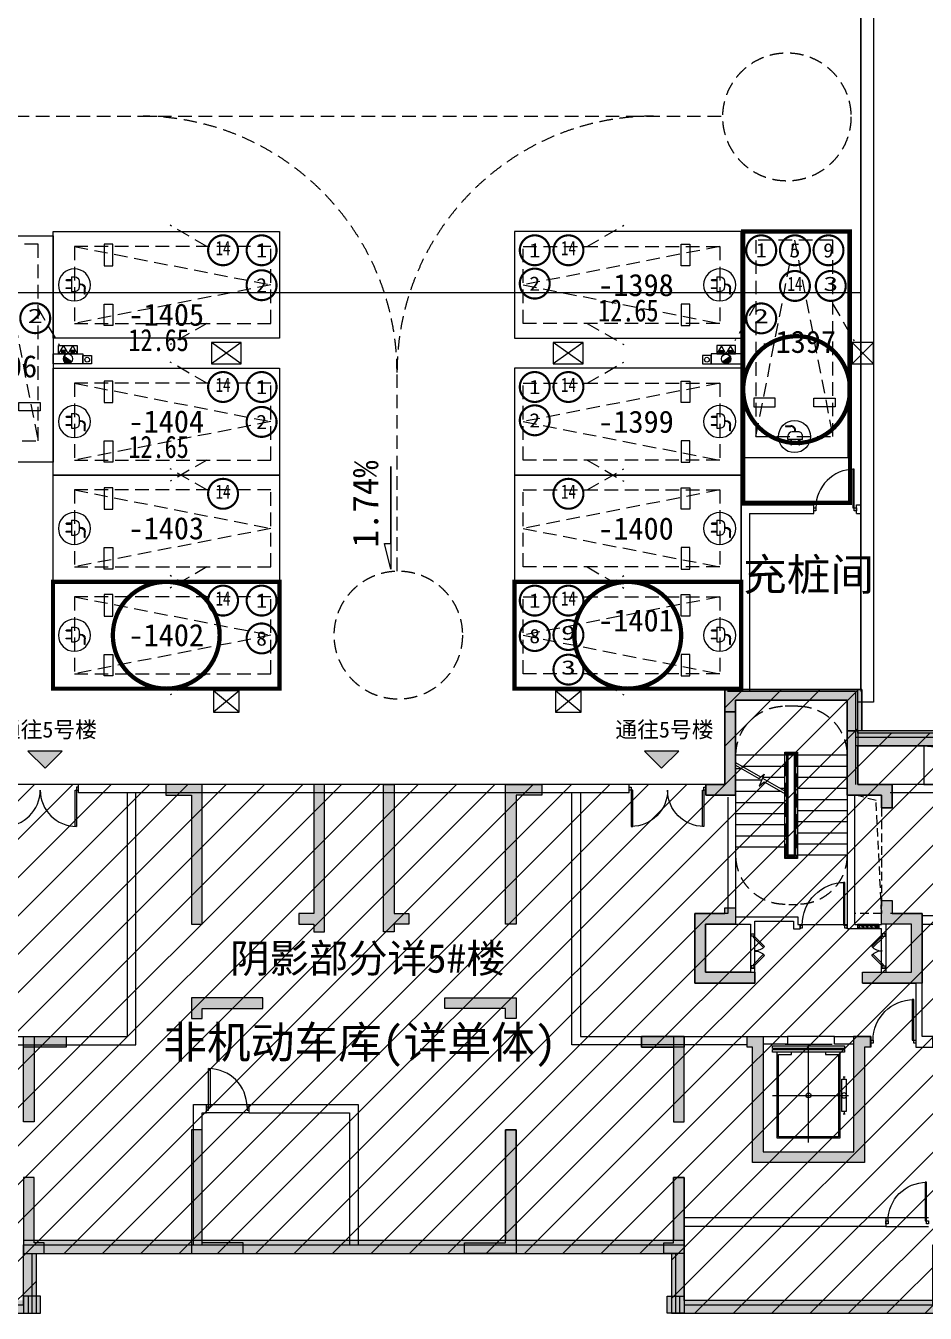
# Model space of a CAD drawing. Header units: millimetres. Extents: x 693907 to 1906102, y -24098 to 332602.
# Drawn here: x 897129 to 918177, y 39010 to 69146 of the extents above; entities that cross this region are included whole.
import ezdxf
from ezdxf.enums import TextEntityAlignment as Align

# ---------------------------------------------------------------- set-up
doc = ezdxf.new("R2010")
doc.units = ezdxf.units.MM
doc.header["$LTSCALE"] = 100
for name, pattern in [('A6-DK-B1F$0$HIDDEN2', [4.7625, 3.175, -1.5875]), ('XG-130-CORE-B1F$0$ACO-DASHED', [3, 2, -1]), ('XG-130-CORE-B1F$0$XG-14CORE-SF$0$X1-CORE-SF$0$HIDDEN2', [4.7625, 3.175, -1.5875])]:
    doc.linetypes.add(name, pattern=pattern)
doc.layers.get('Defpoints').update_dxf_attribs({"color": 189})
for name, color, linetype in [('-ACO-TTLB', 153, 'Continuous'), ('5#-HW-B1F$0$S-HATCH-X', 251, 'Continuous'), ('5#-W-B1F$0$S-COLUMN-S', 2, 'Continuous'), ('5#-W-B1F$0$S-DK', 7, 'Continuous'), ('5#-W-B1F$0$S-WALL-S', 4, 'Continuous'), ('A-HATCH', 251, 'Continuous'), ('A-ROOM-IDEN', 31, 'Continuous'), ('A-WIND-IDEN', 244, 'Continuous'), ('A6-DK-B1F$0$A-CONC', 30, 'Continuous'), ('A6-DK-B1F$0$A-DOOR', 190, 'Continuous'), ('A6-DK-B1F$0$A-PRKG', 175, 'A6-DK-B1F$0$HIDDEN2'), ('A6-DK-B1F$0$A-PRKG-SIGN', 252, 'Continuous'), ('A6-DK-B1F$0$A-TRACK', 77, 'A6-DK-B1F$0$HIDDEN2'), ('A6-DK-B1F$0$A-WALL', 2, 'Continuous'), ('A6-DK-B1F$0$DK-WALL-B1F$0$A-MARK', 232, 'Continuous'), ('A6-DK-BG-B1F$0$A-DRAIN', 152, 'Continuous'), ('A6-DK-BG-B1F$0$A-STAIR', 142, 'Continuous'), ('A6-W-B1$0$S-WALL-S', 4, 'Continuous'), ('a_parking_number', 120, 'Continuous'), ('a_parking_price', 211, 'Continuous'), ('TP-DK-1(xhs)$0$P-J-DIM-L', 70, 'Continuous'), ('TP-DK-1(xhs)$0$P-X-L', 240, 'Continuous'), ('TP-DK-1(xhs)$0$P-X-M', 2, 'Continuous'), ('TP-DK-1(xhs)$0$P-X-X', 1, 'Continuous'), ('X5-B1F$0$A-CONC', 30, 'Continuous'), ('X5-B1F$0$A-DOOR', 190, 'Continuous'), ('X5-B1F$0$A-HOLE-FLOR', 242, 'Continuous'), ('X5-B1F$0$A-STAIR', 142, 'Continuous'), ('X5-B1F$0$A-WALL', 2, 'Continuous'), ('X5-B1F$0$xref(dwg引用图层)', 7, 'Continuous'), ('XG-130-CORE-B1F$0$A-DOOR', 190, 'Continuous'), ('XG-130-CORE-B1F$0$A-EVTR', 193, 'Continuous'), ('XG-130-CORE-B1F$0$A-HOLE-FLOR', 242, 'Continuous'), ('XG-130-CORE-B1F$0$A-SILL', 135, 'Continuous'), ('XG-130-CORE-B1F$0$A-STAIR', 142, 'Continuous'), ('XG-130-CORE-B1F$0$A-WALL', 2, 'Continuous'), ('XG-130-CORE-B1F$0$XG-14CORE-SF$0$A-STAIR', 142, 'Continuous'), ('XG-130-CORE-B1F$0$XG-14CORE-SF$0$X1-CORE-SF$0$A-INDEX', 134, 'Continuous'), ('XG-130-CORE-B1F$0$XG-14CORE-SF$0$X1-CORE-SF$0$A-RAIL', 55, 'Continuous'), ('XG-130-CORE-B1F$0$XG-14CORE-SF$0$X1-CORE-SF$0$A-STAIR', 142, 'Continuous'), ('XG-130-CORE-B1F$0$XU-3A-28F-SF$0$A-WIND', 126, 'Continuous'), ('xref(dwg引用图层)', 7, 'Continuous'), ('留孔', 1, 'Continuous')]:
    doc.layers.add(name, color=color, linetype=linetype)
for name, color, linetype, plot in [('5#-HW-B1F$0$S-EDIT', 241, 'Continuous', False), ('A6-W-B1$0$S-EDIT', 241, 'Continuous', False), ('XG-130-CORE-B1F$0$XG-14CORE-SF$0$X1-CORE-SF$0$-ACO-PLTW', 220, 'XG-130-CORE-B1F$0$XG-14CORE-SF$0$X1-CORE-SF$0$HIDDEN2', False)]:
    doc.layers.add(name, color=color, linetype=linetype, plot=plot)
doc.layers.add('LVTRY', color=6, linetype='Continuous', lineweight=18)
doc.layers.add('PUB_TEXT', color=7, linetype='Continuous', lineweight=15)
doc.styles.add('-黑体', font='simhei.ttf')
doc.styles.add('A6-DK-BG-B1F$0$华文细黑', font='STXIHEI.TTF')
doc.styles.add('华文细黑', font='STXIHEI.TTF')
doc.styles.add('黑体', font='simhei.ttf', dxfattribs={"width": 0.8})

# ---------------------------------------------------------------- blocks, each defined once
blk = doc.blocks.new('*U160')
for p, q in [((-25, 0), (-25, 500)), ((25, 0), (25, 500))]:
    blk.add_line(p, q)
for points in [[(25, 500), (-25, 500), (-25, 450), (25, 450)], [(25, 500), (-25, 500), (-25, 450), (25, 450)], [(22, 497), (-22, 497), (-22, 453), (22, 453)], [(22, 497), (-22, 497), (-22, 453), (22, 453)], [(16, 395), (13, 395), (13, 399), (-16, 445), (-16, 450), (-13, 450), (-13, 446), (16, 400), (16, 395)], [(16, 295), (13, 295), (13, 299), (-16, 345), (-16, 350), (-13, 350), (-13, 346), (16, 300), (16, 295)], [(25, 0), (-25, 0), (-25, 50), (25, 50)], [(25, 0), (-25, 0), (-25, 50), (25, 50)], [(22, 3), (-22, 3), (-22, 47), (22, 47)], [(22, 3), (-22, 3), (-22, 47), (22, 47)], [(16, 195), (13, 195), (13, 199), (-16, 245), (-16, 250), (-13, 250), (-13, 246), (16, 200), (16, 195)], [(16, 95), (13, 95), (13, 99), (-16, 145), (-16, 150), (-13, 150), (-13, 146), (16, 100), (16, 95)]]:
    blk.add_lwpolyline(points, close=True)
blk = doc.blocks.new('*U161')
for points in [[(-1100, -35), (-1050, -35), (-1050, 35), (-1100, 35)], [(-50, -35), (0, -35), (0, 35), (-50, 35)], [(-85, -1035), (-85, -35), (-50, -35), (-50, -1035)]]:
    blk.add_lwpolyline(points, close=True)
blk.add_arc((-50, -35), 1000, 180, 270)
blk = doc.blocks.new('XG-130-CORE-B1F$0$DT-YL')
for p, q in [((13512, 6200), (12412, 6200)), ((12962, 3900), (12962, 6200)), ((12562, 5955), (12262, 5955)), ((12562, 6010), (12562, 5955)), ((13362, 5955), (13362, 6010)), ((13662, 5955), (13362, 5955)), ((12156, 5430), (12106, 5430)), ((12131, 5380), (12131, 5430)), ((13806, 5000), (12031, 5000)), ((12156, 4570), (12106, 4570)), ((12131, 4620), (12131, 4570))]:
    blk.add_line(p, q)
for points in [[(13806, 6100), (13806, 6160), (12118, 6160), (12118, 6100)], [(13806, 6010), (13806, 6070), (12118, 6070), (12118, 6010)], [(12081, 5380), (12081, 4620), (12181, 4620), (12181, 5380)]]:
    blk.add_lwpolyline(points, close=True)
for points in [[(12231, 6010), (12231, 4000), (13693, 4000), (13693, 6010)], [(12262, 5955), (12262, 4030), (13662, 4030), (13662, 5955)]]:
    blk.add_lwpolyline(points)
blk.add_circle((12131, 5000), 60)
at = {"extrusion": (0, 0, -1)}
blk.add_ellipse((12962, 5000), major_axis=(60.1, 0), ratio=0.918919, start_param=4.712389, end_param=10.995574, dxfattribs=at)
blk = doc.blocks.new('*U162')
at = {"linetype": 'ByBlock', "lineweight": -2}
for points in [[(0, 35), (50, 35), (50, -35), (0, -35)], [(322, 258), (75, 10), (50, 35), (297, 282)], [(478, 258), (725, 10), (750, 35), (503, 282)], [(800, 35), (750, 35), (750, -35), (800, -35)]]:
    blk.add_lwpolyline(points, close=True, dxfattribs=at)
for centre, start, end in [((50, 35), 0, 45), ((750, 35), 135, 180)]:
    blk.add_arc(centre, 350, start, end, dxfattribs=at)
blk = doc.blocks.new('XG-130-CORE-B1F')
at = {"const_width": 0.25}
blk.add_lwpolyline([(8240, 9020, 1), (8240, 9020, 1)], format="xyb", close=True, dxfattribs=at)
at = {"layer": 'XG-130-CORE-B1F$0$A-HOLE-FLOR', "linetype": 'XG-130-CORE-B1F$0$ACO-DASHED'}
blk.add_lwpolyline([(8940, 9270), (9570, 9270), (9570, 12040), (8940, 12040)], close=True, dxfattribs=at)
blk.add_lwpolyline([(8940, 9270), (9069, 11912), (9570, 12040)], dxfattribs=at)
at = {"layer": 'XG-130-CORE-B1F$0$A-SILL'}
for points in [[(9005, 9010), (9505, 9010)], [(9005, 8910), (9505, 8910)]]:
    blk.add_lwpolyline(points, dxfattribs=at)
at = {"layer": 'XG-130-CORE-B1F$0$A-STAIR'}
blk.add_lwpolyline([(10040, 6390), (11140, 6390)], dxfattribs=at)
at = {"layer": 'XG-130-CORE-B1F$0$A-WALL'}
for p, q in [((12360, 14260), (12360, 9190)), ((10900, 9190), (10900, 9010)), ((11000, 9090), (11000, 8910)), ((10850, 9010), (10850, 8910))]:
    blk.add_line(p, q, dxfattribs=at)
for points in [[(12360, 14260), (9750, 14260), (9750, 8990)], [(9570, 9010), (9570, 12040), (8940, 12040), (8940, 11740), (8690, 11740), (8690, 12290), (9500, 12290)], [(12540, 11989), (12540, 9270), (13310, 9270), (13310, 7640), (11910, 7640), (11910, 7990), (12010, 7990), (12010, 7890), (13060, 7890), (13060, 9020), (12010, 9020), (12010, 8790), (11910, 8790), (11910, 9090), (11000, 9090)], [(8840, 8790), (8940, 8790), (8940, 8910), (9005, 8910), (9005, 9010), (8940, 9010), (8940, 9570), (8690, 9570), (8690, 9270), (7990, 9270), (7990, 7640), (9390, 7640), (9390, 7890), (8940, 7890), (8940, 7990), (8840, 7990), (8840, 7890), (8240, 7890), (8240, 9020), (8840, 9020)], [(12360, 9190), (10900, 9190)], [(8840, 9020), (8840, 8910)], [(8840, 9020), (8840, 8790)], [(9570, 9010), (9505, 9010)], [(9505, 9010), (9505, 8910), (9750, 8910), (9750, 8990), (9750, 8990)], [(10900, 9010), (10850, 9010)], [(11000, 8910), (10850, 8910)], [(11710, 6390), (11140, 6390), (11140, 6210), (11710, 6210), (11710, 3690), (9590, 3690), (9590, 6210), (10040, 6210), (10040, 6390), (9590, 6390)]]:
    blk.add_lwpolyline(points, dxfattribs=at)
at = {"layer": 'XG-130-CORE-B1F$0$XG-14CORE-SF$0$A-STAIR'}
for p, q in [((8840, 8790), (8840, 7990)), ((8940, 7990), (8940, 8790)), ((11910, 7990), (11910, 8790)), ((12010, 8790), (12010, 7990))]:
    blk.add_line(p, q, dxfattribs=at)
blk.add_lwpolyline([(10850, 9010), (9750, 9010)], dxfattribs=at)
at = {"layer": 'XG-130-CORE-B1F$0$XG-14CORE-SF$0$X1-CORE-SF$0$-ACO-PLTW'}
blk.add_line((11180, 13020), (10930, 13020), dxfattribs=at)
blk.add_lwpolyline([(10930, 13020), (10930, 10580), (11180, 10580), (11180, 13020)], dxfattribs=at)
at = {"layer": 'XG-130-CORE-B1F$0$XG-14CORE-SF$0$X1-CORE-SF$0$A-INDEX'}
for points in [[(12360, 12742), (11815, 12428), (11692, 12530), (11808, 12250), (11685, 12352), (11130, 12032)], [(12360, 12800), (11774, 12462)], [(11731, 12437), (11130, 12090)]]:
    blk.add_lwpolyline(points, dxfattribs=at)
at = {"layer": 'XG-130-CORE-B1F$0$XG-14CORE-SF$0$X1-CORE-SF$0$A-RAIL'}
for points in [[(10905, 10555), (11205, 10555), (11205, 13045), (10905, 13045)], [(10955, 10605), (11155, 10605), (11155, 12995), (10955, 12995)]]:
    blk.add_lwpolyline(points, close=True, dxfattribs=at)
at = {"layer": 'XG-130-CORE-B1F$0$XG-14CORE-SF$0$X1-CORE-SF$0$A-STAIR'}
for p, q in [((9750, 12970), (10905, 12970)), ((10955, 12970), (11155, 12970)), ((10980, 10630), (10980, 12970)), ((11130, 10630), (11130, 12970)), ((11205, 12970), (12360, 12970)), ((9750, 12710), (10905, 12710)), ((10955, 12720), (10980, 12720)), ((11130, 12710), (11155, 12710)), ((11205, 12710), (12222, 12710)), ((9750, 12450), (10905, 12450)), ((10955, 12460), (10980, 12460)), ((11130, 12450), (11155, 12450)), ((11205, 12450), (11721, 12450)), ((11750, 12390), (12360, 12390)), ((12200, 12650), (12360, 12650)), ((9750, 12190), (10905, 12190)), ((10955, 12200), (10980, 12200)), ((11130, 12190), (11155, 12190)), ((11205, 12190), (11304, 12190)), ((11282, 12120), (12360, 12120)), ((9750, 11930), (10905, 11930)), ((10955, 11940), (10980, 11940)), ((11130, 11860), (11155, 11860)), ((11205, 11860), (12360, 11860)), ((9750, 11670), (10905, 11670)), ((10955, 11680), (10980, 11680)), ((11130, 11600), (11155, 11600)), ((11205, 11600), (12360, 11600)), ((9750, 11410), (10905, 11410)), ((10955, 11420), (10980, 11420)), ((10955, 11160), (10980, 11160)), ((11130, 11340), (11155, 11340)), ((11205, 11340), (12360, 11340)), ((9750, 11150), (10905, 11150)), ((9750, 10890), (10905, 10890)), ((10955, 10900), (10980, 10900)), ((11130, 11080), (11155, 11080)), ((11205, 11080), (12360, 11080)), ((9750, 10630), (10905, 10630)), ((10955, 10630), (11155, 10630)), ((11130, 10820), (11155, 10820)), ((11205, 10820), (12360, 10820))]:
    blk.add_line(p, q, dxfattribs=at)
at = {"layer": 'XG-130-CORE-B1F$0$XG-14CORE-SF$0$X1-CORE-SF$0$A-STAIR', "linetype": 'XG-130-CORE-B1F$0$XG-14CORE-SF$0$X1-CORE-SF$0$HIDDEN2'}
for points in [[(10900, 14120), (11200, 14120)], [(11110, 9480), (10900, 9480)]]:
    blk.add_lwpolyline(points, dxfattribs=at)
for centre, start, end in [((10900, 12970), 90, 180), ((11200, 12970), 0, 90), ((10900, 10630), 180, 270), ((11200, 10630), 270, 0)]:
    blk.add_arc(centre, 1150, start, end, dxfattribs=at)
at = {"layer": 'XG-130-CORE-B1F$0$A-DOOR'}
for name, p, rotation in [('*U161', (9750, 8960), 180), ('*U162', (11960, 7990), 90)]:
    blk.add_blockref(name, p, dxfattribs=dict(at, rotation=rotation))
at = {"layer": 'XG-130-CORE-B1F$0$A-DOOR', "xscale": -1, "rotation": 270}
blk.add_blockref('*U162', (8890, 7990), dxfattribs=at)
at = {"layer": 'XG-130-CORE-B1F$0$A-EVTR'}
blk.add_blockref('XG-130-CORE-B1F$0$DT-YL', (-2312, 10), dxfattribs=at)
at = {"layer": 'XG-130-CORE-B1F$0$XU-3A-28F-SF$0$A-WIND', "rotation": 90}
blk.add_blockref('*U160', (9505, 8960), dxfattribs=at)
blk = doc.blocks.new('*U172')
at = {"linetype": 'ByBlock', "lineweight": -2}
for points in [[(0, -35), (50, -35), (50, 35), (0, 35)], [(1750, -35), (1800, -35), (1800, 35), (1750, 35)], [(85, -885), (85, -35), (50, -35), (50, -885)], [(1715, -885), (1715, -35), (1750, -35), (1750, -885)]]:
    blk.add_lwpolyline(points, close=True, dxfattribs=at)
for centre, start, end in [((50, -35), 270, 0), ((1750, -35), 180, 270)]:
    blk.add_arc(centre, 850, start, end, dxfattribs=at)
blk = doc.blocks.new('*U170')
at = {"color": 0, "linetype": 'ByBlock', "lineweight": -2}
for points in [[(85, 935), (85, 35), (50, 35), (50, 935)], [(50, 35), (0, 35), (0, -35), (50, -35)], [(1000, 35), (950, 35), (950, -35), (1000, -35)]]:
    blk.add_lwpolyline(points, close=True, dxfattribs=at)
blk.add_arc((50, 35), 900, 360, 90, dxfattribs=at)
blk = doc.blocks.new('*U168')
for points in [[(-965, 985), (-965, 35), (-1000, 35), (-1000, 985)], [(-1000, 35), (-1050, 35), (-1050, -35), (-1000, -35)], [(0, 35), (-50, 35), (-50, -35), (0, -35)]]:
    blk.add_lwpolyline(points, close=True)
blk.add_arc((-1000, 35), 950, 0, 90)
blk = doc.blocks.new('X5-B1F')
at = {"layer": 'X5-B1F$0$A-CONC'}
for points in [[(14850, 12090), (14850, 12290)], [(27730, 12090), (27730, 12290)], [(29530, 12090), (29530, 12290)]]:
    blk.add_lwpolyline(points, dxfattribs=at)
at = {"layer": 'X5-B1F$0$A-HOLE-FLOR'}
blk.add_lwpolyline([(36700, 13190), (34630, 13190), (34630, 12290), (36700, 12290)], close=True, dxfattribs=at)
blk.add_lwpolyline([(34630, 13190), (36485, 13024), (36700, 12290)], dxfattribs=at)
at = {"layer": 'X5-B1F$0$A-STAIR'}
for points in [[(17840, 4800), (18840, 4800)], [(18840, 4600), (17840, 4600)], [(34740, 2140), (33740, 2140)], [(33740, 1940), (34740, 1940)]]:
    blk.add_lwpolyline(points, dxfattribs=at)
at = {"layer": 'X5-B1F$0$A-WALL'}
for p, q in [((33030, 14460), (30030, 14460)), ((30220, 14260), (30220, 9200)), ((32830, 14260), (30220, 14260)), ((33030, 14460), (33030, 12290))]:
    blk.add_line(p, q, dxfattribs=at)
for points in [[(32830, 14260), (32830, 11525)], [(42680, 7290), (41880, 7290), (41880, 12290), (41880, 12290), (41880, 12290), (37030, 12290), (37030, 13390), (33030, 13390)], [(42480, 7090), (41680, 7090), (41680, 12090), (41680, 12090), (41680, 12090), (36830, 12090), (36830, 13190), (33030, 13190)], [(11710, 6390), (15990, 6390), (15990, 12090)], [(12090, 6190), (16190, 6190), (16190, 12090)], [(27730, 12290), (14850, 12290)], [(27730, 12090), (14850, 12090)], [(30490, 6190), (26390, 6190), (26390, 12090)], [(26590, 12090), (26590, 6390), (30880, 6390)], [(30220, 12100), (30220, 9200)], [(36830, 12290), (33840, 12290)], [(36830, 12090), (33840, 12090)], [(33190, 7640), (34440, 7640), (34440, 6140), (34840, 6140), (34840, 6390), (34590, 6390), (34590, 9270), (33850, 9270)], [(34590, 9220), (34840, 9220)], [(34590, 9020), (34840, 9020)], [(33390, 6390), (32980, 6390)], [(33390, 6390), (33390, 6140)], [(34840, 6390), (34590, 6390)], [(33390, 6140), (33370, 6140)], [(17540, 1510), (17540, 4800), (17840, 4800)], [(17740, 1510), (17740, 4600), (17840, 4600)], [(17840, 4600), (17840, 4800)], [(18840, 4600), (18840, 4800)], [(18840, 4800), (21390, 4800), (21390, 1510)], [(18840, 4600), (21190, 4600), (21190, 1510)], [(-100, 3310), (-100, 1310), (7540, 1310), (7540, -90), (13760, -90), (13760, 1310), (28820, 1310), (28820, -90), (35040, -90), (35040, 1310), (42680, 1310)], [(100, 3310), (100, 1510), (7740, 1510), (7740, 110), (13560, 110), (13560, 1510), (29020, 1510), (29020, 110), (34840, 110), (34840, 1510), (42480, 1510)], [(33740, 2140), (29020, 2140)], [(33740, 2140), (33740, 1940)], [(33740, 1940), (29020, 1940)]]:
    blk.add_lwpolyline(points, dxfattribs=at)
at = {"layer": 'X5-B1F$0$A-DOOR'}
for name, p in [('*U172', (13050, 12190)), ('*U170', (17840, 4700))]:
    blk.add_blockref(name, p, dxfattribs=at)
at = {"layer": 'X5-B1F$0$A-DOOR', "xscale": -1}
for name, p in [('*U172', (29530, 12190)), ('*U168', (33390, 6265)), ('*U170', (34740, 2040))]:
    blk.add_blockref(name, p, dxfattribs=at)
at = {"layer": 'X5-B1F$0$xref(dwg引用图层)', "xscale": -1}
blk.add_blockref('XG-130-CORE-B1F', (42580, 0), dxfattribs=at)
blk = doc.blocks.new('5#-HW-B1F')
at = {"layer": '5#-HW-B1F$0$S-HATCH-X'}
for points in [[(30220, 13990), (29970, 13990), (29970, 14510), (33180, 14510), (33180, 13540), (32830, 13540), (32830, 14260), (30220, 14260)], [(30220, 12040), (29530, 12040), (29530, 12290), (29970, 12290), (29970, 13990), (30220, 13990)], [(33890, 11740), (33640, 11740), (33640, 12040), (32830, 12040), (32830, 13990), (33080, 13990), (33080, 12290), (33890, 12290)], [(33080, 13190), (36830, 13190), (36830, 12300), (36830, 11990), (39020, 11990), (41580, 11990), (41580, 7300), (41580, 6990), (42380, 6990), (42380, 6090), (43380, 6090), (43380, 3090), (42380, 3090), (42380, 1610), (34840, 1610), (34840, 210), (29020, 210), (29020, 1610), (13560, 1610), (13560, 210), (7740, 210), (7740, 1610), (100, 1610), (100, 3310), (-200, 3310), (-200, 1310), (7440, 1310), (7440, -90), (13860, -90), (13860, 1310), (28720, 1310), (28720, -90), (35140, -90), (35140, 1310), (42680, 1310), (42680, 2740), (43730, 2740), (43730, 6440), (42680, 6440), (42680, 7290), (41880, 7290), (41880, 7300), (41880, 12290), (39020, 12290), (37180, 12290), (37180, 12295), (37180, 13535), (33080, 13540)], [(17490, 12040), (17490, 9020), (17740, 9020), (17740, 12290), (16890, 12290), (16890, 12040)], [(20350, 9270), (20000, 9270), (20000, 9020), (20350, 9020), (20350, 8840), (20600, 8840), (20600, 12290), (20350, 12290)], [(22230, 9270), (22580, 9270), (22580, 9020), (22230, 9020), (22230, 8840), (21980, 8840), (21980, 12290), (22230, 12290)], [(25090, 12040), (25090, 9020), (24840, 9020), (24840, 12290), (25690, 12290), (25690, 12040)], [(29520, 7890), (30670, 7890), (30670, 7710), (30670, 7640), (29270, 7640), (29270, 9270), (29970, 9270), (29970, 9400), (30220, 9400), (30220, 9020), (29520, 9020)], [(34590, 9270), (34590, 7640), (33190, 7640), (33190, 7710), (33190, 7890), (34340, 7890), (34340, 9020), (33640, 9020), (33640, 9570), (33890, 9570), (33890, 9270)], [(17490, 6810), (17740, 6810), (17740, 7040), (19160, 7040), (19160, 7290), (19060, 7290), (17490, 7290)], [(25090, 6810), (24840, 6810), (24840, 7040), (23420, 7040), (23420, 7290), (23520, 7290), (25090, 7290)], [(13560, 6390), (13810, 6390), (13810, 4390), (13560, 4390)], [(14560, 6390), (14560, 6140), (13560, 6140), (13560, 6390)], [(29020, 6390), (29020, 6140), (28020, 6140), (28020, 6390)], [(29020, 6390), (28770, 6390), (28770, 4390), (29020, 4390)], [(32990, 6390), (33370, 6390), (33370, 6140), (33240, 6140), (33240, 3440), (30620, 3440), (30620, 6140), (30490, 6140), (30490, 6390), (30870, 6390), (30870, 3690), (32990, 3690)], [(17490, 1310), (18700, 1310), (18700, 1560), (17740, 1560), (17740, 4200), (17490, 4200)], [(25090, 1310), (23880, 1310), (23880, 1560), (24840, 1560), (24840, 4200), (25090, 4200)], [(13560, 1310), (14040, 1310), (14040, 1560), (13810, 1560), (13810, 3090), (13560, 3090)], [(29020, 1310), (28540, 1310), (28540, 1560), (28770, 1560), (28770, 3090), (29020, 3090)], [(13960, 310), (13560, 310), (13560, -90), (13960, -90)], [(28620, 310), (29020, 310), (29020, -90), (28620, -90)]]:
    blk.add_hatch(color=256, dxfattribs=at).paths.add_polyline_path(points)
at = {"layer": '5#-HW-B1F$0$S-EDIT'}
for points in [[(30220, 13990), (29970, 13990), (29970, 14510), (33180, 14510), (33180, 13540), (32830, 13540), (32830, 14260), (30220, 14260), (30220, 13990)], [(34840, 210), (29020, 210), (29020, 1610), (13560, 1610)], [(7440, -90), (13860, -90), (13860, 1310), (28720, 1310), (28720, -90), (35140, -90)], [(37180, 13535), (33080, 13540), (33080, 13190), (36830, 13190)]]:
    blk.add_lwpolyline(points, dxfattribs=at)
for points in [[(30220, 12040), (29530, 12040), (29530, 12290), (29970, 12290), (29970, 13990), (30220, 13990)], [(33890, 11740), (33640, 11740), (33640, 12040), (32830, 12040), (32830, 13540), (33080, 13540), (33080, 12290), (33890, 12290)], [(17490, 12040), (17490, 9020), (17740, 9020), (17740, 12290), (16890, 12290), (16890, 12040)], [(20350, 9270), (20000, 9270), (20000, 9020), (20350, 9020), (20350, 8840), (20600, 8840), (20600, 12290), (20350, 12290)], [(22230, 9270), (22580, 9270), (22580, 9020), (22230, 9020), (22230, 8840), (21980, 8840), (21980, 12290), (22230, 12290)], [(25090, 12040), (25090, 9020), (24840, 9020), (24840, 12290), (25690, 12290), (25690, 12040)], [(29520, 7890), (30670, 7890), (30670, 7710), (30670, 7710), (30670, 7640), (29270, 7640), (29270, 9270), (29970, 9270), (29970, 9400), (30220, 9400), (30220, 9020), (29520, 9020)], [(34590, 9270), (34590, 7640), (33190, 7640), (33190, 7710), (33190, 7710), (33190, 7890), (34340, 7890), (34340, 9020), (33640, 9020), (33640, 9570), (33890, 9570), (33890, 9270)], [(17490, 6810), (17740, 6810), (17740, 7040), (19160, 7040), (19160, 7290), (19060, 7290), (19060, 7290), (17490, 7290)], [(25090, 6810), (24840, 6810), (24840, 7040), (23420, 7040), (23420, 7290), (23520, 7290), (23520, 7290), (25090, 7290)], [(13560, 6390), (13810, 6390), (13810, 4390), (13560, 4390)], [(14560, 6390), (14560, 6140), (13560, 6140), (13560, 6390)], [(29020, 6390), (29020, 6140), (28020, 6140), (28020, 6390)], [(29020, 6390), (28770, 6390), (28770, 4390), (29020, 4390)], [(32990, 6390), (33370, 6390), (33370, 6140), (33240, 6140), (33240, 3440), (30620, 3440), (30620, 6140), (30490, 6140), (30490, 6390), (30870, 6390), (30870, 3690), (32990, 3690)], [(17490, 1310), (18700, 1310), (18700, 1560), (17740, 1560), (17740, 4200), (17490, 4200)], [(25090, 1310), (23880, 1310), (23880, 1560), (24840, 1560), (24840, 4200), (25090, 4200)], [(13560, 1310), (14040, 1310), (14040, 1560), (13810, 1560), (13810, 3090), (13560, 3090)], [(29020, 1310), (28540, 1310), (28540, 1560), (28770, 1560), (28770, 3090), (29020, 3090)], [(13960, 310), (13560, 310), (13560, -90), (13960, -90)], [(28620, 310), (29020, 310), (29020, -90), (28620, -90)]]:
    blk.add_lwpolyline(points, close=True, dxfattribs=at)
blk = doc.blocks.new('5#-W-B1F')
at = {"layer": '5#-W-B1F$0$S-COLUMN-S'}
for points in [[(13960, 310), (13670, 310), (13670, -90), (13960, -90)], [(28620, 310), (28910, 310), (28910, -90), (28620, -90)]]:
    blk.add_lwpolyline(points, close=True, dxfattribs=at)
at = {"layer": '5#-W-B1F$0$S-DK'}
for points in [[(13810, 6140), (13810, 4390), (13560, 4390), (13560, 6390), (13810, 6390), (13810, 6390), (14560, 6390), (14560, 6140)], [(28770, 6140), (28770, 4390), (29020, 4390), (29020, 6390), (28770, 6390), (28770, 6390), (28020, 6390), (28020, 6140)]]:
    blk.add_lwpolyline(points, close=True, dxfattribs=at)
at = {"layer": '5#-W-B1F$0$S-WALL-S', "color": 0, "linetype": 'ByBlock', "lineweight": -2}
for points in [[(34840, 210), (29020, 210), (29020, 1610), (29020, 3090), (28770, 3090), (28770, 1610), (25090, 1610), (25090, 4200), (24840, 4200), (24840, 1610), (17740, 1610), (17740, 4200), (17490, 4200), (17490, 1610), (13810, 1610), (13810, 3090), (13560, 3090)], [(7440, -90), (13860, -90), (13860, 1310), (28720, 1310), (28720, -90), (35140, -90)], [(37180, 13540), (33180, 13540), (33180, 13990), (33180, 14510), (29970, 14510), (29970, 13990), (29970, 12290), (29530, 12290), (29530, 12040), (30220, 12040), (30220, 13990), (30220, 13990), (30220, 14260), (32830, 14260), (32830, 13990), (32830, 12040), (33640, 12040), (33640, 11740), (33890, 11740), (33890, 12290), (33080, 12290), (33080, 13190), (36830, 13190)]]:
    blk.add_lwpolyline(points, dxfattribs=at)
for points in [[(17490, 12040), (17490, 9020), (17740, 9020), (17740, 12290), (16890, 12290), (16890, 12040)], [(20350, 9270), (20000, 9270), (20000, 9020), (20350, 9020), (20350, 8840), (20600, 8840), (20600, 12290), (20350, 12290)], [(22230, 9270), (22580, 9270), (22580, 9020), (22230, 9020), (22230, 8840), (21980, 8840), (21980, 12290), (22230, 12290)], [(25090, 12040), (25090, 9020), (24840, 9020), (24840, 12290), (25690, 12290), (25690, 12040)], [(29520, 7890), (30670, 7890), (30670, 7710), (30670, 7710), (30670, 7640), (29270, 7640), (29270, 9270), (29970, 9270), (29970, 9400), (30220, 9400), (30220, 9020), (29520, 9020)], [(34590, 9270), (34590, 7640), (33190, 7640), (33190, 7710), (33190, 7710), (33190, 7890), (34340, 7890), (34340, 9020), (33640, 9020), (33640, 9570), (33890, 9570), (33890, 9270)], [(17490, 6810), (17740, 6810), (17740, 7040), (19160, 7040), (19160, 7290), (19160, 7290), (19160, 7290), (17490, 7290)], [(25090, 6810), (24840, 6810), (24840, 7040), (23420, 7040), (23420, 7290), (23420, 7290), (23420, 7290), (25090, 7290)], [(32990, 6390), (33370, 6390), (33370, 6140), (33240, 6140), (33240, 3440), (30620, 3440), (30620, 6140), (30490, 6140), (30490, 6390), (30870, 6390), (30870, 3690), (32990, 3690)]]:
    blk.add_lwpolyline(points, close=True, dxfattribs=at)
blk = doc.blocks.new('BF1')
at = {"layer": 'xref(dwg引用图层)'}
for name in ['5#-HW-B1F', '5#-W-B1F']:
    blk.add_blockref(name, (141300, 39100), dxfattribs=at)
blk = doc.blocks.new('TP-DK-1(xhs)$0$PG01.1')
at = {"color": 1}
for p, q in [((108, 187), (0, 0)), ((80, 72), (66, 58)), ((89, 72), (66, 48)), ((99, 72), (66, 39)), ((109, 72), (66, 29)), ((118, 72), (66, 20)), ((128, 72), (66, 10)), ((138, 72), (66, 0)), ((147, 72), (76, 0)), ((150, 65), (85, 0)), ((150, 56), (94, 0)), ((150, 46), (104, 0)), ((216, 0), (108, 187)), ((150, 36), (114, 0)), ((150, 27), (123, 0)), ((150, 17), (133, 0)), ((150, 8), (142, 0)), ((324, 187), (216, 0)), ((296, 72), (282, 58)), ((305, 72), (282, 48)), ((315, 72), (282, 39)), ((325, 72), (282, 29)), ((334, 72), (282, 20)), ((344, 72), (282, 10)), ((354, 72), (282, 0)), ((363, 72), (292, 0)), ((366, 65), (301, 0)), ((366, 56), (310, 0)), ((366, 46), (320, 0)), ((432, 0), (324, 187)), ((366, 36), (330, 0)), ((366, 27), (339, 0)), ((366, 17), (349, 0)), ((366, 8), (358, 0))]:
    blk.add_line(p, q, dxfattribs=at)
at = {"color": 2}
for p, q in [((0, 0), (216, 0)), ((216, 0), (432, 0))]:
    blk.add_line(p, q, dxfattribs=at)
at = {"color": 1}
for points in [[(0, 0), (436, 0), (436, 190), (0, 190)], [(66, 72), (150, 72), (150, 0), (66, 0)], [(282, 72), (366, 72), (366, 0), (282, 0)]]:
    blk.add_lwpolyline(points, close=True, dxfattribs=at)
blk = doc.blocks.new('TP-DK-1(xhs)$0$PG02.4')
blk.add_hatch(color=1).paths.add_polyline_path([(265, 48, 0.699012), (461, 120, 0.141488), (444, 179)])
at = {"color": 1}
blk.add_line((265, 48), (444, 179), dxfattribs=at)
blk.add_lwpolyline([(0, 0), (700, 0), (700, 240), (0, 240)], close=True, dxfattribs=at)
blk.add_circle((350, 120), 111, dxfattribs=at)
blk = doc.blocks.new('TP-DK-1(xhs)')
at = {"layer": 'TP-DK-1(xhs)$0$P-J-DIM-L', "color": 8, "true_color": 0x808080, "elevation": 0}
for points in [[(156250, 61230), (156250, 61430), (156450, 61430), (156450, 61230)], [(170950, 61230), (170950, 61430), (170750, 61430), (170750, 61230)]]:
    blk.add_lwpolyline(points, close=True, dxfattribs=at)
at = {"layer": 'TP-DK-1(xhs)$0$P-X-L'}
for centre in [(156350, 61330, 0), (170850, 61330, 0)]:
    blk.add_circle(centre, 55, dxfattribs=at)
at = {"layer": 'TP-DK-1(xhs)$0$P-X-M', "extrusion": (0, 0, -1), "zscale": -1}
blk.add_blockref('TP-DK-1(xhs)$0$PG01.1', (-156118, 61470, 0), dxfattribs=at)
at = {"layer": 'TP-DK-1(xhs)$0$P-X-M', "extrusion": (0, 0, -1), "xscale": -1, "zscale": -1}
blk.add_blockref('TP-DK-1(xhs)$0$PG01.1', (-171082, 61470, 0), dxfattribs=at)
at = {"layer": 'TP-DK-1(xhs)$0$P-X-X', "xscale": -1}
blk.add_blockref('TP-DK-1(xhs)$0$PG02.4', (156250, 61230, 0), dxfattribs=at)
at = {"layer": 'TP-DK-1(xhs)$0$P-X-X'}
blk.add_blockref('TP-DK-1(xhs)$0$PG02.4', (170950, 61230, 0), dxfattribs=at)
blk = doc.blocks.new('A6-W-B1$0$Z-1')
at = {"layer": 'A6-W-B1$0$S-EDIT'}
for p, q in [((91833, 54151), (92533, 54651)), ((91833, 54651), (92533, 54151))]:
    blk.add_line(p, q, dxfattribs=at)
at = {"layer": 'A6-W-B1$0$S-WALL-S', "color": 0, "linetype": 'ByBlock', "lineweight": -2}
blk.add_lwpolyline([(91833, 54651), (91833, 54151), (92533, 54151), (92533, 54651), (91833, 54651)], dxfattribs=at)
blk = doc.blocks.new('A6-W-B1$0$Z-2')
at = {"layer": 'A6-W-B1$0$S-EDIT'}
for p, q in [((72869, 44139), (73369, 43539)), ((73369, 44139), (72869, 43539))]:
    blk.add_line(p, q, dxfattribs=at)
at = {"layer": 'A6-W-B1$0$S-WALL-S', "color": 0, "linetype": 'ByBlock', "lineweight": -2}
blk.add_lwpolyline([(73369, 44139), (72869, 44139), (72869, 43539), (73369, 43539), (73369, 44139)], dxfattribs=at)
blk = doc.blocks.new('A6-W-B1$0$Z-3')
at = {"layer": 'A6-W-B1$0$S-EDIT'}
for p, q in [((-250, 250), (250, -250)), ((250, 250), (-250, -250))]:
    blk.add_line(p, q, dxfattribs=at)
at = {"layer": 'A6-W-B1$0$S-WALL-S', "color": 0, "linetype": 'ByBlock', "lineweight": -2}
blk.add_lwpolyline([(250, 250), (-250, 250), (-250, -250), (250, -250), (250, 250)], dxfattribs=at)
blk = doc.blocks.new('A6-W-B1', base_point=(85957, 40190))
at = {"layer": 'A6-W-B1$0$S-WALL-S'}
blk.add_lwpolyline([(260407, 131540), (260707, 131540), (260707, 93500), (260337, 93500), (260337, 93800), (260407, 93800)], close=True, dxfattribs=at)
for name, p, rotation in [('A6-W-B1$0$Z-1', (337746, 156071, 0), 180), ('A6-W-B1$0$Z-1', (345746, 156071, 0), 180), ('A6-W-B1$0$Z-2', (201724, 166639, 0), 270), ('A6-W-B1$0$Z-2', (209724, 166639, 0), 270)]:
    blk.add_blockref(name, p, dxfattribs=dict(at, rotation=rotation))
blk.add_blockref('A6-W-B1$0$Z-3', (260457, 101670, 0), dxfattribs=at)
blk = doc.blocks.new('A6-DK-BG-B1F$0$A-DRAIN-INDEX')
blk.add_lwpolyline([(300, 0), (0, 0), (-300, 0), (-500, 0), (-300, 50), (-300, 0)], close=True)
at = {"style": 'A6-DK-BG-B1F$0$华文细黑'}
blk.add_attdef('坡度', text='', height=250, dxfattribs=at).set_placement((0, 100), align=Align.CENTER)
blk = doc.blocks.new('A6-DK-BG-B1F')
at = {"layer": 'A6-DK-BG-B1F$0$A-STAIR'}
blk.add_line((150250, 62900), (174450, 62900, 0), dxfattribs=at)
at = {"layer": 'A6-DK-BG-B1F$0$A-DRAIN'}
ref = blk.add_blockref('A6-DK-BG-B1F$0$A-DRAIN-INDEX', (163459, 57930), dxfattribs=dict(at, xscale=3, yscale=3, zscale=3, rotation=90))
ref.add_attrib('坡度', '1.74%', dxfattribs={"layer": '0', "height": 600, "rotation": 90, "style": 'A6-DK-BG-B1F$0$华文细黑'}).set_placement((163159, 57954), align=Align.CENTER)
blk = doc.blocks.new('A6-DK-B1F$0$DK-WALL-B1F$0$CD')
at = {"linetype": 'ByBlock'}
for p, q in [((-130, -382), (-130, 312)), ((-130, 312), (19, 312)), ((219, -182), (219, 112)), ((469, 427), (469, 165)), ((509, 427), (469, 427)), ((509, 427), (509, 165)), ((-130, -382), (19, -382)), ((219, -15), (289, -15)), ((219, -55), (289, -55))]:
    blk.add_line(p, q, dxfattribs=at)
for points in [[(-371, 133), (-130, 133), (-130, 175), (-371, 175)], [(-371, -203), (-130, -203), (-130, -245), (-371, -245)]]:
    blk.add_lwpolyline(points, dxfattribs=at)
blk.add_circle((0, 0), 750, dxfattribs=at)
for centre, radius, start, end in [((-371, 154), 20.7, 90, 270), ((19, 112), 200, 0, 90), ((289, 165), 220, 270, 0), ((289, 165), 180, 270, 0), ((-371, -224), 20.7, 90, 270), ((19, -182), 200, 270, 0)]:
    blk.add_arc(centre, radius, start, end, dxfattribs=at)
blk = doc.blocks.new('A6-DK-B1F$0$gsethsergtyf')
at = {"layer": 'A6-DK-B1F$0$A-TRACK'}
for p, q in [((137050, 67030), (171223, 67030)), ((163600, 56382), (163600, 61030))]:
    blk.add_line(p, q, dxfattribs=at)
for centre in [(172723, 67012), (163630, 54883)]:
    blk.add_circle(centre, 1500, dxfattribs=at)
for centre, start, end in [((157600, 61030), 0, 90), ((169600, 61030), 90, 180)]:
    blk.add_arc(centre, 6000, start, end, dxfattribs=at)
blk = doc.blocks.new('dttc')
at = {"layer": 'A-HATCH'}
h = blk.add_hatch(dxfattribs=at)
h.set_pattern_fill('ANSI31', color=256, scale=200)
h.paths.add_polyline_path([(183980, 40410), (183980, 41890), (184980, 41890), (184980, 45490), (183980, 45490), (183980, 46390), (183180, 46390), (183180, 51390), (178430, 51390), (178430, 52590), (174380, 52590), (174380, 53610), (171270, 53610), (171270, 51390), (153910, 51390), (153910, 53610), (150800, 53610), (150800, 52475), (146980, 52490), (146980, 51390), (141400, 51390), (141400, 52370), (136800, 52370), (136800, 42100), (141200, 42100), (141200, 40410), (148740, 40410), (148740, 39010), (155160, 39010), (155160, 40410), (170020, 40410), (170020, 39010), (176440, 39010), (176440, 40410)])
blk.add_lwpolyline([(178430, 52590), (174380, 52590), (174380, 53610), (171270, 53610), (171270, 51390), (153910, 51390), (153910, 53610), (150800, 53610), (150800, 52475), (146980, 52490), (146980, 51390), (141400, 51390), (141400, 52370), (136800, 52370), (136800, 42100), (141200, 42100), (141200, 40410), (148740, 40410), (148740, 39010), (155160, 39010), (155160, 40410), (170020, 40410), (170020, 39010), (176440, 39010)], dxfattribs=at)
at = {"layer": 'A-WIND-IDEN', "style": '华文细黑'}
blk.add_text('阴影部分详5#楼', height=675, dxfattribs=at).set_placement((162917, 46980), align=Align.CENTER)
blk = doc.blocks.new('A6-DK-B1F$0$标准车位')
blk.add_lwpolyline([(350, 4600), (1250, 0), (2150, 4600)])
blk.add_lwpolyline([(350, 4600), (2150, 4600), (2150, 0), (350, 0)], close=True)
at = {"layer": 'A6-DK-B1F$0$A-PRKG-SIGN'}
for points in [[(0, -200), (2500, -200), (2500, 5100), (0, 5100)], [(300, 3900), (800, 3900), (800, 3700), (300, 3700)], [(2200, 3900), (1700, 3900), (1700, 3700), (2200, 3700)]]:
    blk.add_lwpolyline(points, close=True, dxfattribs=at)
at = {"layer": 'Defpoints', "color": 8, "linetype": 'A6-DK-B1F$0$HIDDEN2', "extrusion": (-5.18032e-09, 4.96178e-22, 1), "elevation": 0}
for points in [[(350, 1500), (-145, 2357)], [(2150, 1500), (2645, 2357)]]:
    blk.add_lwpolyline(points, dxfattribs=at)
blk = doc.blocks.new('*U447')
at = {"color": 0, "linetype": 'ByBlock', "lineweight": -2}
for points in [[(-85, 935), (-85, 35), (-50, 35), (-50, 935)], [(-1000, 35), (-950, 35), (-950, -35), (-1000, -35)], [(-50, 35), (0, 35), (0, -35), (-50, -35)]]:
    blk.add_lwpolyline(points, close=True, dxfattribs=at)
blk.add_arc((-50, 35), 900, 90, 180, dxfattribs=at)

msp = doc.modelspace()

# ---------------------------------------------------------------- hatches: boundary and pattern name
at = {"layer": 'A-HATCH'}
h = msp.add_hatch(color=256, dxfattribs=at)
h.dxf.hatch_style = 1
h.paths.add_polyline_path([(897181.5, 52167.1), (897581.5, 51767.1), (897981.5, 52167.1)])
h = msp.add_hatch(color=256, dxfattribs=at)
h.dxf.hatch_style = 1
h.paths.add_polyline_path([(911609.2, 52167.1), (912009.2, 51767.1), (912409.2, 52167.1)])

# ---------------------------------------------------------------- linework, layer by layer
at = {"layer": 'A-WIND-IDEN', "elevation": 0}
for points in [[(897181.5, 52167.1), (897581.5, 51767.1), (897981.5, 52167.1)], [(911609.2, 52167.1), (912009.2, 51767.1), (912409.2, 52167.1)]]:
    msp.add_lwpolyline(points, close=True, dxfattribs=at)
at = {"layer": 'A6-DK-B1F$0$A-CONC'}
for p, q in [((916666.9, 91358.9), (916666.9, 53560)), ((916966.9, 91358.9), (916966.9, 53560))]:
    msp.add_line(p, q, dxfattribs=at)
at = {"layer": 'A6-DK-B1F$0$A-WALL'}
for p, q in [((913866.9, 57930), (915566.9, 57930)), ((913866.9, 57930), (913866.9, 53560)), ((915566.9, 57730), (915566.9, 57930)), ((916566.9, 57930), (916666.9, 57930)), ((916566.9, 57730), (916566.9, 57930)), ((914066.9, 57730), (915566.9, 57730)), ((914066.9, 57730), (914066.9, 53560)), ((916566.9, 57730), (916666.9, 57730))]:
    msp.add_line(p, q, dxfattribs=at)
at = {"layer": 'LVTRY', "color": 6, "const_width": 50}
for points in [[(902095.5, 63890.4, 1), (901395.5, 63890.4, 1)], [(902998.2, 63890.4, 1), (902298.2, 63890.4, 1)], [(909389.6, 63890.4, 1), (908689.6, 63890.4, 1)], [(910178.4, 63890.4, 1), (909478.4, 63890.4, 1)], [(914689.6, 63890.4, 1), (913989.6, 63890.4, 1)], [(915478.3, 63890.4, 1), (914778.3, 63890.4, 1)], [(916263.1, 63890.4, 1), (915563.1, 63890.4, 1)], [(902998.2, 63073.3, 1), (902298.2, 63073.3, 1)], [(909389.6, 63110.8, 1), (908689.6, 63110.8, 1)], [(915478.3, 63055.7, 1), (914778.3, 63055.7, 1)], [(916316.8, 63055.7, 1), (915616.8, 63055.7, 1)], [(914689.6, 62297.3, 1), (913989.6, 62297.3, 1)], [(902095.5, 60690.4, 1), (901395.5, 60690.4, 1)], [(902998.2, 60690.4, 1), (902298.2, 60690.4, 1)], [(909389.6, 60690.4, 1), (908689.6, 60690.4, 1)], [(910178.4, 60690.4, 1), (909478.4, 60690.4, 1)], [(909389.6, 59910.8, 1), (908689.6, 59910.8, 1)], [(902998.2, 59873.3, 1), (902298.2, 59873.3, 1)], [(902095.5, 58190.4, 1), (901395.5, 58190.4, 1)], [(910178.4, 58190.4, 1), (909478.4, 58190.4, 1)], [(902095.5, 55690.4, 1), (901395.5, 55690.4, 1)], [(902998.2, 55690.4, 1), (902298.2, 55690.4, 1)], [(909389.6, 55690.4, 1), (908689.6, 55690.4, 1)], [(910178.4, 55690.4, 1), (909478.4, 55690.4, 1)], [(902998.2, 54805.4, 1), (902298.2, 54805.4, 1)], [(909389.6, 54861.7, 1), (908689.6, 54861.7, 1)], [(910178.4, 54885.6, 1), (909478.4, 54885.6, 1)], [(910178.4, 54075, 1), (909478.4, 54075, 1)]]:
    msp.add_lwpolyline(points, format="xyb", close=True, dxfattribs=at)
at = {"layer": 'LVTRY', "color": 6, "const_width": 50, "elevation": 0}
msp.add_lwpolyline([(897701, 62301.2, 1), (897001, 62301.2, 1)], format="xyb", close=True, dxfattribs=at)
at = {"layer": '留孔', "const_width": 100, "elevation": 0}
for points in [[(913916.9, 64330), (916416.9, 64330), (916416.9, 57980), (913916.9, 57980)], [(903066.9, 56130), (903066.9, 53630), (897766.9, 53630), (897766.9, 56130)]]:
    msp.add_lwpolyline(points, close=True, dxfattribs=at)
for points in [[(916416.9, 60630, 1), (913916.9, 60630, 1), (916416.9, 60630, 1)], [(900416.9, 53630, 1), (900416.9, 56130, 1), (900416.9, 53630, 1)]]:
    msp.add_lwpolyline(points, format="xyb", dxfattribs=at)
at = {"layer": '留孔', "const_width": 100}
msp.add_lwpolyline([(913866.9, 56130), (913866.9, 53630), (908566.9, 53630), (908566.9, 56130)], close=True, dxfattribs=at)
msp.add_lwpolyline([(911216.9, 53630, 1), (911216.9, 56130, 1), (911216.9, 53630, 1)], format="xyb", dxfattribs=at)

# ---------------------------------------------------------------- block references
at = {"layer": '-ACO-TTLB'}
for name in ['BF1', 'dttc']:
    msp.add_blockref(name, (742216.9, 0), dxfattribs=at)
msp.add_blockref('A6-DK-B1F$0$gsethsergtyf', (742216.9, 0))
at = {"layer": 'A6-DK-B1F$0$A-DOOR'}
msp.add_blockref('*U447', (916566.9, 57830), dxfattribs=at)
at = {"layer": 'A6-DK-B1F$0$A-PRKG', "linetype": 'ByBlock', "extrusion": (-5.18032e-09, -4.99113e-22, -1), "zscale": -1, "rotation": 180}
for p in [(-895266.9, 64030, 0), (-913866.9, 64130, 0)]:
    msp.add_blockref('A6-DK-B1F$0$标准车位', p, dxfattribs=at)
at = {"layer": 'A6-DK-B1F$0$A-PRKG', "linetype": 'ByBlock', "extrusion": (-8.05396e-18, 5.18032e-09, -1), "zscale": -1, "rotation": 269.9999999109264}
for p in [(-902866.9, 64330, 0), (-902866.9, 61130, 0), (-902866.9, 58630, 0), (-902866.9, 56130, 0)]:
    msp.add_blockref('A6-DK-B1F$0$标准车位', p, dxfattribs=at)
at = {"layer": 'A6-DK-B1F$0$A-PRKG', "linetype": 'ByBlock', "extrusion": (8.05396e-18, 5.18032e-09, -1), "xscale": -1, "zscale": -1, "rotation": 90.00000008907355}
for p in [(-908766.9, 64330, 0), (-908766.9, 61130, 0), (-908766.9, 58630, 0), (-908766.9, 56130, 0)]:
    msp.add_blockref('A6-DK-B1F$0$标准车位', p, dxfattribs=at)
at = {"layer": 'A6-DK-B1F$0$DK-WALL-B1F$0$A-MARK', "extrusion": (-5.41509e-07, -2.25455e-07, -1), "xscale": 0.500000000000001, "yscale": 0.500000000000001, "zscale": -0.5000000000000493, "rotation": 180.0000000154839}
for p in [(-898266.9, 63080, -0.5), (-913366.9, 63080, -0.5), (-898266.9, 59880, -0.5), (-913366.9, 59880, -0.5), (-898266.9, 57380, -0.5), (-913366.9, 57380, -0.5), (-898266.9, 54880, -0.5), (-913366.9, 54880, -0.5)]:
    msp.add_blockref('A6-DK-B1F$0$DK-WALL-B1F$0$CD', p, dxfattribs=at)
at = {"layer": 'A6-DK-B1F$0$DK-WALL-B1F$0$A-MARK', "extrusion": (-2.25455e-07, -5.41509e-07, -1), "xscale": -0.500000000000001, "yscale": 0.500000000000001, "zscale": -0.500000000000001, "rotation": 269.9999999845231}
msp.add_blockref('A6-DK-B1F$0$DK-WALL-B1F$0$CD', (-915116.9, 59530, -0.2), dxfattribs=at)
at = {"layer": 'xref(dwg引用图层)'}
for name, p in [('A6-W-B1', (742216.9, 0)), ('TP-DK-1(xhs)', (742216.9, 0)), ('A6-DK-BG-B1F', (742216.9, 0)), ('X5-B1F', (883516.9, 39100))]:
    msp.add_blockref(name, p, dxfattribs=at)

# ---------------------------------------------------------------- texts
at = {"layer": 'A-ROOM-IDEN', "style": '华文细黑'}
for s, height, p in [('充桩间', 750, (915448.2, 55925.9)), ('通往5号楼', 375, (897646.7, 52484.6, 0)), ('通往5号楼', 375, (912074.3, 52484.6, 0)), ('非机动车库(详单体)', 750, (904948.6, 44977.3))]:
    msp.add_text(s, height=height, dxfattribs=at).set_placement(p, align=Align.CENTER)
at = {"layer": 'a_parking_number', "style": '华文细黑'}
for s, p in [('-1398', (911408.4, 63074, 0)), ('-1405', (900416.9, 62380, 0)), ('-1397', (915205.9, 61745.3)), ('-1406', (896513.3, 61171.8, 0)), ('-1404', (900416.9, 59880, 0)), ('-1399', (911408.4, 59874, 0)), ('-1403', (900416.9, 57380, 0)), ('-1400', (911408.4, 57374, 0)), ('-1401', (911408.4, 55224, 0)), ('-1402', (900416.9, 54880))]:
    msp.add_text(s, height=520, dxfattribs=at).set_placement(p, align=Align.MIDDLE)
at = {"layer": 'a_parking_price', "style": '黑体', "width": 0.8}
for p in [(910521.6, 62224.1), (899530, 61530.1), (899530, 59030.1)]:
    msp.add_text('12.65', height=520, dxfattribs=at).set_placement(p)
at = {"layer": 'PUB_TEXT', "color": 6, "style": '-黑体'}
for s, width, p, p2 in [('14', 0.726133, (901570.5, 63774.2), (901920.4, 63774.2)), ('1', 1.065055, (902519.9, 63724.2), (902776.5, 63724.2)), ('1', 1.065055, (908911.3, 63724.2), (909167.9, 63724.2)), ('14', 0.726133, (909653.5, 63774.2), (910003.3, 63774.2)), ('1', 1.065055, (914211.3, 63724.2), (914467.9, 63724.2)), ('5', 1.048503, (915002, 63722.7), (915254.6, 63722.7)), ('9', 1.032317, (915788.7, 63721.2), (916037.4, 63721.2)), ('2', 1.048503, (902521.9, 62905.5), (902774.5, 62905.5)), ('2', 1.048503, (908913.3, 62943), (909165.9, 62943)), ('14', 0.726133, (914953.3, 62939.5), (915303.2, 62939.5)), ('3', 1.452266, (915791.9, 62939.5), (916141.7, 62939.5)), ('2', 1.463127, (897174.7, 62187, 0), (897527.2, 62187, 0)), ('2', 1.463127, (914163.4, 62183.1), (914515.8, 62183.1)), ('14', 0.726133, (901570.5, 60574.2), (901920.4, 60574.2)), ('14', 0.726133, (909653.5, 60574.2), (910003.3, 60574.2)), ('1', 1.065055, (902519.9, 60524.2), (902776.5, 60524.2)), ('1', 1.065055, (908911.3, 60524.2), (909167.9, 60524.2)), ('2', 1.048503, (902521.9, 59705.5), (902774.5, 59705.5)), ('2', 1.048503, (908913.3, 59743), (909165.9, 59743)), ('14', 0.726133, (901570.5, 58074.2), (901920.4, 58074.2)), ('14', 0.726133, (909653.5, 58074.2), (910003.3, 58074.2)), ('14', 0.726133, (901570.5, 55574.2), (901920.4, 55574.2)), ('1', 1.065055, (902519.9, 55524.2), (902776.5, 55524.2)), ('1', 1.065055, (908911.3, 55524.2), (909167.9, 55524.2)), ('14', 0.726133, (909653.5, 55574.2), (910003.3, 55574.2)), ('8', 1.032317, (902523.9, 54636.2), (902772.5, 54636.2)), ('8', 1.032317, (908915.3, 54692.5), (909163.9, 54692.5)), ('9', 1.452266, (909653.5, 54769.4), (910003.3, 54769.4)), ('3', 1.452266, (909653.5, 53958.8), (910003.3, 53958.8))]:
    msp.add_text(s, height=335, dxfattribs=dict(at, width=width)).set_placement(p, p2, align=Align.FIT)

doc.saveas('drawing.dxf')
